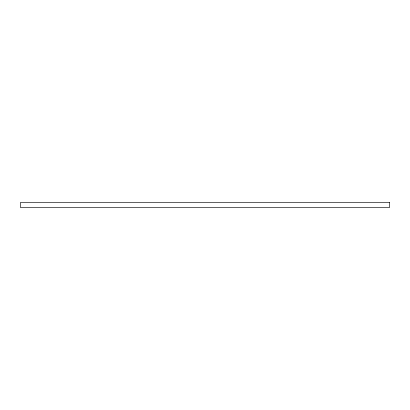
<?xml version="1.0" encoding="UTF-8"?>
<svg xmlns="http://www.w3.org/2000/svg" width="410" height="410" viewBox="0 0 410 410"><rect width="100%" height="100%" fill="white"/><g stroke="black" fill="none" stroke-linecap="round" stroke-linejoin="round"><path stroke-width="0.61" d="M389.5 202.437L20.5 202.437L20.5 207.562L389.5 207.562L389.5 202.437"/></g></svg>
